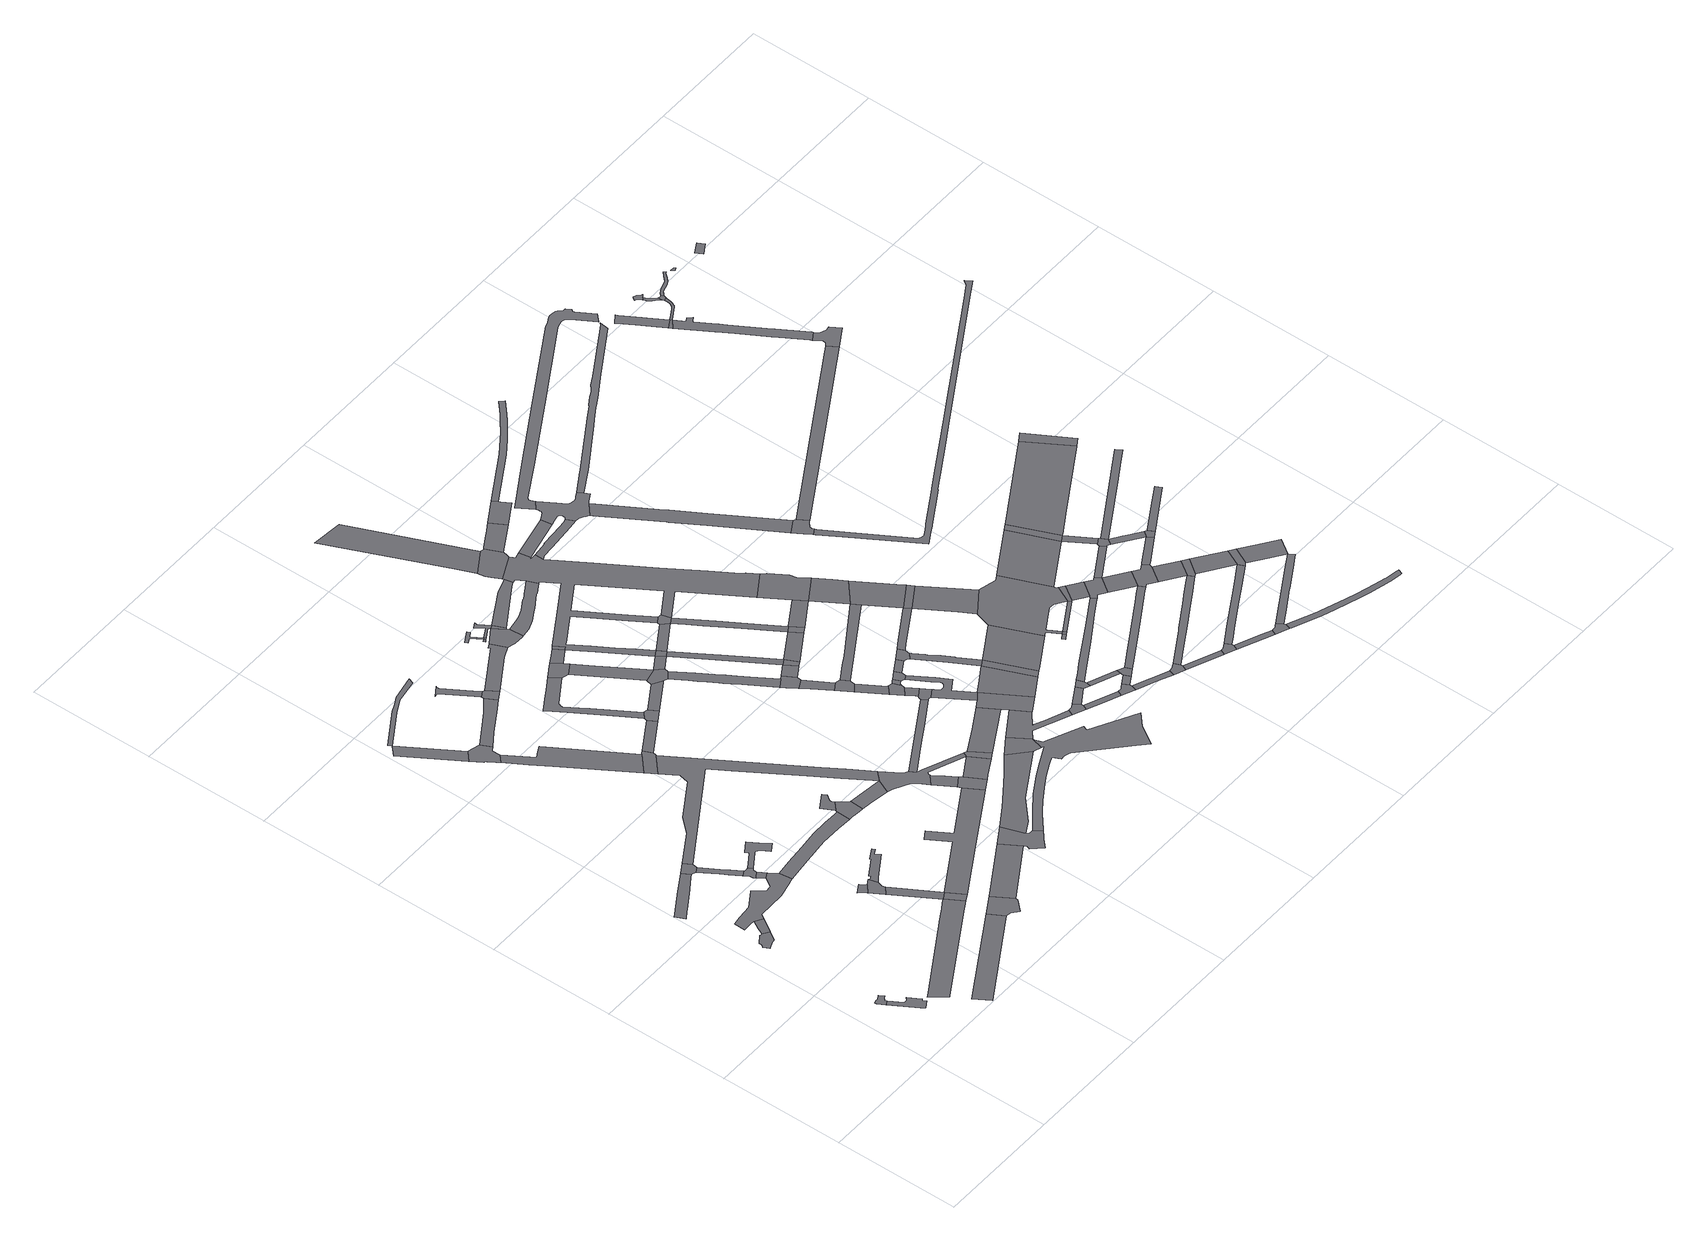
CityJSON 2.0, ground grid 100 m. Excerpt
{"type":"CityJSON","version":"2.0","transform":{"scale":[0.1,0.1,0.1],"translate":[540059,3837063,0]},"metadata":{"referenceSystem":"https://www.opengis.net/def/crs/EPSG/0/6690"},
"CityObjects":{
"road1":{"type":"Road","geometry":[{"type":"MultiSurface","lod":"1","boundaries":[[[0,1,2,3,4,5,6,7,8,9,10,11,12]]]}]},
"road2":{"type":"Road","attributes":{"RoadStructureAttribute.sectionType":"1"},"geometry":[{"type":"MultiSurface","lod":"1","boundaries":[[[13,14,15,16,17,18,19,20,12,11,21,22,23]]]}]},
"road3":{"type":"Road","geometry":[{"type":"MultiSurface","lod":"1","boundaries":[[[24,25,26,27,28,29,30,31,32,33,34,35,36,37,38,39,40,41,42,43,44,45,46]]]}]},
"road4":{"type":"Road","geometry":[{"type":"MultiSurface","lod":"1","boundaries":[[[47,48,49,24,46,50,51]]]}]},
"road5":{"type":"Road","attributes":{"RoadStructureAttribute.sectionType":"1"},"geometry":[{"type":"MultiSurface","lod":"1","boundaries":[[[52,53,54,55,56,57,58,59,60,61,62,63]]]}]},
"road6":{"type":"Road","attributes":{"RoadStructureAttribute.sectionType":"1"},"geometry":[{"type":"MultiSurface","lod":"1","boundaries":[[[64,65,66,67,68,69,70,71,72,73,74,75,76,77,78,79,80,47,51,81,82,83,84,85,86]]]}]},
"road7":{"type":"Road","attributes":{"RoadStructureAttribute.sectionType":"1"},"geometry":[{"type":"MultiSurface","lod":"1","boundaries":[[[87,88,89,90,91,92,93,94,95,96,97,98]]]}]},
"road8":{"type":"Road","attributes":{"RoadStructureAttribute.sectionType":"1"},"geometry":[{"type":"MultiSurface","lod":"1","boundaries":[[[99,100,101,102,103]]]}]},
"road9":{"type":"Road","geometry":[{"type":"MultiSurface","lod":"1","boundaries":[[[104,52,63,105,106,107]]]}]},
"road10":{"type":"Road","attributes":{"RoadStructureAttribute.sectionType":"1"},"geometry":[{"type":"MultiSurface","lod":"1","boundaries":[[[108,109,110,106,105,111,112,113,114,115]]]}]},
"road11":{"type":"Road","geometry":[{"type":"MultiSurface","lod":"1","boundaries":[[[116,117,115,114,118,119,120,121,122,123,124,125,126]]]}]},
"road12":{"type":"Road","geometry":[{"type":"MultiSurface","lod":"1","boundaries":[[[121,120,65,64]]]}]},
"road13":{"type":"Road","geometry":[{"type":"MultiSurface","lod":"1","boundaries":[[[127,128,129,130,131]]]}]},
"road14":{"type":"Road","attributes":{"RoadStructureAttribute.sectionType":"1"},"geometry":[{"type":"MultiSurface","lod":"1","boundaries":[[[132,131,130,133,134,135,136,137]]]}]},
"road15":{"type":"Road","attributes":{"RoadStructureAttribute.sectionType":"1"},"geometry":[{"type":"MultiSurface","lod":"1","boundaries":[[[138,139,140,141,142,143,144,145,146,147,148,149,150,126,125]]]}]},
"road16":{"type":"Road","attributes":{"RoadStructureAttribute.sectionType":"1"},"geometry":[{"type":"MultiSurface","lod":"1","boundaries":[[[151,134,133,152,87,153]]]}]},
"road17":{"type":"Road","attributes":{"RoadStructureAttribute.sectionType":"1"},"geometry":[{"type":"MultiSurface","lod":"1","boundaries":[[[154,155,156,157]]]}]},
"road18":{"type":"Road","geometry":[{"type":"MultiSurface","lod":"1","boundaries":[[[153,87,98,158]]]}]},
"road19":{"type":"Road","geometry":[{"type":"MultiSurface","lod":"1","boundaries":[[[159,99,103,160,161,162,163]]]}]},
"road20":{"type":"Road","attributes":{"RoadStructureAttribute.sectionType":"1"},"geometry":[{"type":"MultiSurface","lod":"1","boundaries":[[[164,165,166,167,168,169,170,171,172,173,132,137]]]}]},
"road21":{"type":"Road","geometry":[{"type":"MultiSurface","lod":"1","boundaries":[[[157,156,174,175,176,177,178,179,180,181,182,183,184,185]]]}]},
"road22":{"type":"Road","attributes":{"RoadStructureAttribute.sectionType":"1"},"geometry":[{"type":"MultiSurface","lod":"1","boundaries":[[[186,187,188,189,190,86,85,191,192,193,194,195,196]]]}]},
"road23":{"type":"Road","geometry":[{"type":"MultiSurface","lod":"1","boundaries":[[[197,198,199,200,201,202,203,204,154]]]}]},
"road24":{"type":"Road","attributes":{"RoadStructureAttribute.sectionType":"1"},"geometry":[{"type":"MultiSurface","lod":"1","boundaries":[[[205,206,207,208,180,179,209,210,211,212]]]}]},
"road25":{"type":"Road","attributes":{"RoadStructureAttribute.sectionType":"1"},"geometry":[{"type":"MultiSurface","lod":"1","boundaries":[[[213,214,159,163,215]]]}]},
"road26":{"type":"Road","attributes":{"RoadStructureAttribute.sectionType":"1"},"geometry":[{"type":"MultiSurface","lod":"1","boundaries":[[[216,217,218,219,220,221,222,223,104,107,224,225,226,227,228,229,230,231]]]}]},
"road27":{"type":"Road","attributes":{"RoadStructureAttribute.sectionType":"1"},"geometry":[{"type":"MultiSurface","lod":"1","boundaries":[[[232,233,234,235,185,184,236,237,238]]]}]},
"road28":{"type":"Road","geometry":[{"type":"MultiSurface","lod":"1","boundaries":[[[239,240,212,211,219,218,241,242,243,244]]]}]},
"road29":{"type":"Road","geometry":[{"type":"MultiSurface","lod":"1","boundaries":[[[245,246,247,248,249,250,251,252]]]}]},
"road30":{"type":"Road","geometry":[{"type":"MultiSurface","lod":"1","boundaries":[[[253,254,252,251,196,195,255,256,257,258,259]]]}]},
"road31":{"type":"Road","geometry":[{"type":"MultiSurface","lod":"1","boundaries":[[[260,261,262,263,264,265,266,153,158,267,268,269]]]}]},
"road32":{"type":"Road","attributes":{"RoadStructureAttribute.sectionType":"1"},"geometry":[{"type":"MultiSurface","lod":"1","boundaries":[[[270,271,272,273,274,275,276,277,278,279,280,281]]]}]},
"road33":{"type":"Road","geometry":[{"type":"MultiSurface","lod":"1","boundaries":[[[282,281,280,283,284,232,238,285,286]]]}]},
"road34":{"type":"Road","attributes":{"RoadStructureAttribute.sectionType":"1"},"geometry":[{"type":"MultiSurface","lod":"1","boundaries":[[[287,239,244,288]]]}]},
"road35":{"type":"Road","geometry":[{"type":"MultiSurface","lod":"1","boundaries":[[[289,213,215,290,291,292,293,294,295,296,297,298,299,300,301]]]}]},
"road36":{"type":"Road","attributes":{"RoadStructureAttribute.sectionType":"1"},"geometry":[{"type":"MultiSurface","lod":"1","boundaries":[[[259,258,302,303,230]]]}]},
"road37":{"type":"Road","attributes":{"RoadStructureAttribute.sectionType":"1"},"geometry":[{"type":"MultiSurface","lod":"1","boundaries":[[[304,305,306,307,308,309,310,311,312,313,314,315,316,317,318,319,320,321,322]]]}]},
"road38":{"type":"Road","geometry":[{"type":"MultiSurface","lod":"1","boundaries":[[[323,314,313,324,325,287,288,326,327]]]}]},
"road39":{"type":"Road","attributes":{"RoadStructureAttribute.sectionType":"1"},"geometry":[{"type":"MultiSurface","lod":"1","boundaries":[[[328,329,330,286,285,331,332]]]}]},
"road40":{"type":"Road","attributes":{"RoadStructureAttribute.sectionType":"1"},"geometry":[{"type":"MultiSurface","lod":"1","boundaries":[[[333,334,335,336,337,338]]]}]},
"road41":{"type":"Road","geometry":[{"type":"MultiSurface","lod":"1","boundaries":[[[339,340,304,322,341,342,343,344,345]]]}]},
"road42":{"type":"Road","attributes":{"RoadStructureAttribute.sectionType":"1"},"geometry":[{"type":"MultiSurface","lod":"1","boundaries":[[[346,347,348,349,327,326,350,351,352]]]}]},
"road43":{"type":"Road","attributes":{"RoadStructureAttribute.sectionType":"1"},"geometry":[{"type":"MultiSurface","lod":"1","boundaries":[[[353,354,231,230,303,355,356,357,358,359,360,336,335,361,362,363,364,365,366,367,368,369]]]}]},
"road44":{"type":"Road","geometry":[{"type":"MultiSurface","lod":"1","boundaries":[[[338,337,260,269,370,371]]]}]},
"road45":{"type":"Road","geometry":[{"type":"MultiSurface","lod":"1","boundaries":[[[372,373,374,375,376,377,378,379]]]}]},
"road46":{"type":"Road","attributes":{"RoadStructureAttribute.sectionType":"1"},"geometry":[{"type":"MultiSurface","lod":"1","boundaries":[[[380,381,382,383,384,289,301,385,386,387]]]}]},
"road47":{"type":"Road","geometry":[{"type":"MultiSurface","lod":"1","boundaries":[[[378,388,389,390]]]}]},
"road48":{"type":"Road","geometry":[{"type":"MultiSurface","lod":"1","boundaries":[[[379,378,390,391]]]}]},
"road49":{"type":"Road","attributes":{"RoadStructureAttribute.sectionType":"1"},"geometry":[{"type":"MultiSurface","lod":"1","boundaries":[[[392,393,344,343,394,395]]]}]},
"road50":{"type":"Road","attributes":{"RoadStructureAttribute.sectionType":"1"},"geometry":[{"type":"MultiSurface","lod":"1","boundaries":[[[396,397,398,339,345,399,400]]]}]},
"road51":{"type":"Road","geometry":[{"type":"MultiSurface","lod":"1","boundaries":[[[401,328,332,402,403,404,405,406]]]}]},
"road52":{"type":"Road","attributes":{"function":"1"},"geometry":[{"type":"MultiSurface","lod":"1","boundaries":[[[363,407,371,370,408,409]]]}]},
"road53":{"type":"Road","geometry":[{"type":"MultiSurface","lod":"1","boundaries":[[[410,411,412,413,379,391,414,401,415]]]}]},
"road54":{"type":"Road","geometry":[{"type":"MultiSurface","lod":"1","boundaries":[[[395,394,416,346,352,417,418,419]]]}]},
"road55":{"type":"Road","geometry":[{"type":"MultiSurface","lod":"1","boundaries":[[[420,421,396,400]]]}]},
"road56":{"type":"Road","geometry":[{"type":"MultiSurface","lod":"1","boundaries":[[[415,401,406,422]]]}]},
"road57":{"type":"Road"},
"road58":{"type":"Road","geometry":[{"type":"MultiSurface","lod":"1","boundaries":[[[364,363,409,423,424]]]}]},
"road59":{"type":"Road","attributes":{"RoadStructureAttribute.sectionType":"1"},"geometry":[{"type":"MultiSurface","lod":"1","boundaries":[[[425,369,368,426,427,428]]]}]},
"road60":{"type":"Road","attributes":{"RoadStructureAttribute.sectionType":"1"},"geometry":[{"type":"MultiSurface","lod":"1","boundaries":[[[429,430,395,419,431]]]}]},
"road61":{"type":"Road","attributes":{"RoadStructureAttribute.sectionType":"1"},"geometry":[{"type":"MultiSurface","lod":"1","boundaries":[[[432,433,434,435,436,418,417,437,438,439,440,441,442,443,444,445,446]]]}]},
"road62":{"type":"Road","geometry":[{"type":"MultiSurface","lod":"1","boundaries":[[[447,429,431,448]]]}]},
"road63":{"type":"Road","attributes":{"RoadStructureAttribute.sectionType":"1"},"geometry":[{"type":"MultiSurface","lod":"1","boundaries":[[[449,450,451,415,422,452,422,453,454,455]]]}]},
"road64":{"type":"Road","attributes":{"RoadStructureAttribute.sectionType":"1"},"geometry":[{"type":"MultiSurface","lod":"1","boundaries":[[[456,457,458,459,460,461,462,463,464,465,466,467,468,469,298,297,470,471,472,473,474,475,476,477,478,479,480,481,482,483,484,485,486,487,488,489,490]]]}]},
"road65":{"type":"Road","geometry":[{"type":"MultiSurface","lod":"1","boundaries":[[[491,492,493,380,387,461,460]]]}]},
"road66":{"type":"Road","geometry":[{"type":"MultiSurface","lod":"1","boundaries":[[[494,446,445,495,496,497,498,499]]]}]},
"road67":{"type":"Road","geometry":[{"type":"MultiSurface","lod":"1","boundaries":[[[500,501,502,503,504,505,506,507,508,509,510,405,404,511,512,513,514,515,516,517]]]}]},
"road68":{"type":"Road","attributes":{"RoadStructureAttribute.sectionType":"1"},"geometry":[{"type":"MultiSurface","lod":"1","boundaries":[[[498,497,518,519,520]]]}]},
"road69":{"type":"Road","attributes":{"function":"1"},"geometry":[{"type":"MultiSurface","lod":"1","boundaries":[[[521,522,424,423,523]]]}]},
"road70":{"type":"Road","attributes":{"RoadStructureAttribute.sectionType":"1"},"geometry":[{"type":"MultiSurface","lod":"1","boundaries":[[[524,525,526,527,528,448,431,529,530,531,532]]]}]},
"road71":{"type":"Road","attributes":{"RoadStructureAttribute.sectionType":"1"},"geometry":[{"type":"MultiSurface","lod":"1","boundaries":[[[533,447,448,534]]]}]},
"road72":{"type":"Road","geometry":[{"type":"MultiSurface","lod":"1","boundaries":[[[520,519,535,536,537,538,539]]]}]},
"road73":{"type":"Road","attributes":{"RoadStructureAttribute.sectionType":"1"},"geometry":[{"type":"MultiSurface","lod":"1","boundaries":[[[531,494,499,540,541]]]}]},
"road74":{"type":"Road","attributes":{"RoadStructureAttribute.sectionType":"1"},"geometry":[{"type":"MultiSurface","lod":"1","boundaries":[[[536,535,542,543]]]}]},
"road75":{"type":"Road","geometry":[{"type":"MultiSurface","lod":"1","boundaries":[[[532,531,541,544]]]}]},
"road76":{"type":"Road","geometry":[{"type":"MultiSurface","lod":"1","boundaries":[[[545,546,543,542,547,548,549,550,551]]]}]},
"road77":{"type":"Road","attributes":{"RoadStructureAttribute.sectionType":"7"},"geometry":[{"type":"MultiSurface","lod":"1","boundaries":[[[552,553,554,555,556]]]}]},
"road78":{"type":"Road","attributes":{"RoadStructureAttribute.sectionType":"1"},"geometry":[{"type":"MultiSurface","lod":"1","boundaries":[[[548,547,557,558,559]]]}]},
"road79":{"type":"Road","geometry":[{"type":"MultiSurface","lod":"1","boundaries":[[[559,558,560,561,562,425,428,563,564,565]]]}]},
"road80":{"type":"Road","geometry":[{"type":"MultiSurface","lod":"1","boundaries":[[[566,567,568,569,533,534,570,571]]]}]},
"road81":{"type":"Road","geometry":[{"type":"MultiSurface","lod":"1","boundaries":[[[572,491,460,573,574,575,576,577,578,579,580,581,582,583,584]]]}]},
"road82":{"type":"Road","attributes":{"RoadStructureAttribute.sectionType":"1"},"geometry":[{"type":"MultiSurface","lod":"1","boundaries":[[[585,586,551,550,587,588]]]}]},
"road83":{"type":"Road","geometry":[{"type":"MultiSurface","lod":"1","boundaries":[[[589,590,555,554,591,592,593,594,595,596,597,598]]]}]},
"road84":{"type":"Road","geometry":[{"type":"MultiSurface","lod":"1","boundaries":[[[599,585,588,600,601,602]]]}]},
"road85":{"type":"Road","attributes":{"RoadStructureAttribute.sectionType":"1"},"geometry":[{"type":"MultiSurface","lod":"1","boundaries":[[[603,604,605,606,601,600,607,608,609,610,611,612,613,614,615,616,617,618,619,620,621,622,623,624,565,564,625,626]]]}]},
"road86":{"type":"Road","attributes":{"RoadStructureAttribute.sectionType":"1"},"geometry":[{"type":"MultiSurface","lod":"1","boundaries":[[[627,628,532,544,629]]]}]},
"road87":{"type":"Road","geometry":[{"type":"MultiSurface","lod":"1","boundaries":[[[626,625,521,523,572,584,630]]]}]},
"road88":{"type":"Road","attributes":{"RoadStructureAttribute.sectionType":"1"},"geometry":[{"type":"MultiSurface","lod":"1","boundaries":[[[631,632,633,570,534,634,635,636,637,627,638]]]}]},
"road89":{"type":"Road","attributes":{"RoadStructureAttribute.sectionType":"1"},"geometry":[{"type":"MultiSurface","lod":"1","boundaries":[[[639,640,594,593,449,455,641,500,517,642,643,644,421,420,400,645,646,429,447,647,648,649,650,651,652,653,654,655,656,569,568,657,658,659,660,661,571,570,662,663,664,665,666,667,668,669,670,671,672,673,674,675,676]]]}]},
"road90":{"type":"Road","attributes":{"RoadStructureAttribute.sectionType":"1"},"geometry":[{"type":"MultiSurface","lod":"1","boundaries":[[[677,599,602,678]]]}]},
"road91":{"type":"Road","geometry":[{"type":"MultiSurface","lod":"1","boundaries":[[[679,680,578,577,681,682,683,684,685]]]}]},
"road92":{"type":"Road","geometry":[{"type":"MultiSurface","lod":"1","boundaries":[[[638,627,629,686,687]]]}]},
"road93":{"type":"Road","attributes":{"RoadStructureAttribute.sectionType":"1"},"geometry":[{"type":"MultiSurface","lod":"1","boundaries":[[[688,689,690,691,539,538,692,693,694]]]}]},
"road94":{"type":"Road","geometry":[{"type":"MultiSurface","lod":"1","boundaries":[[[695,677,678,696,697,698,699,700,701]]]}]},
"road95":{"type":"Road","geometry":[{"type":"MultiSurface","lod":"1","boundaries":[[[702,703,704,626,630,705]]]}]},
"road96":{"type":"Road","attributes":{"RoadStructureAttribute.sectionType":"1"},"geometry":[{"type":"MultiSurface","lod":"1","boundaries":[[[706,707,708,709,710,711,598,597,712,713]]]}]},
"road97":{"type":"Road","attributes":{"RoadStructureAttribute.sectionType":"1"},"geometry":[{"type":"MultiSurface","lod":"1","boundaries":[[[714,715,716,717,718,719,698,697,720,721,722,703,723]]]}]},
"road98":{"type":"Road","attributes":{"RoadStructureAttribute.sectionType":"1"},"geometry":[{"type":"MultiSurface","lod":"1","boundaries":[[[724,679,685,725,726]]]}]},
"road99":{"type":"Road","attributes":{"RoadStructureAttribute.sectionType":"1"},"geometry":[{"type":"MultiSurface","lod":"1","boundaries":[[[684,683,727,728,729]]]}]},
"road100":{"type":"Road","attributes":{"RoadStructureAttribute.sectionType":"1"},"geometry":[{"type":"MultiSurface","lod":"1","boundaries":[[[730,638,687,731]]]}]},
"road101":{"type":"Road","geometry":[{"type":"MultiSurface","lod":"1","boundaries":[[[732,733,734,735,676,675]]]}]},
"road102":{"type":"Road","geometry":[{"type":"MultiSurface","lod":"1","boundaries":[[[723,703,702,705,736]]]}]},
"road103":{"type":"Road","geometry":[{"type":"MultiSurface","lod":"1","boundaries":[[[737,738,739,740,741,671,670,742,743,744,745,746]]]}]},
"road104":{"type":"Road","geometry":[{"type":"MultiSurface","lod":"1","boundaries":[[[747,748,749,724,726,750,751,752,753]]]}]},
"road105":{"type":"Road","attributes":{"RoadStructureAttribute.sectionType":"1"},"geometry":[{"type":"MultiSurface","lod":"1","boundaries":[[[754,755,756,695,701,757,758,759]]]}]},
"road106":{"type":"Road","geometry":[{"type":"MultiSurface","lod":"1","boundaries":[[[760,761,762,729,728,763,764,765,766,767]]]}]},
"road107":{"type":"Road","geometry":[{"type":"MultiSurface","lod":"1","boundaries":[[[768,706,713,769,770,771]]]}]},
"road108":{"type":"Road","attributes":{"RoadStructureAttribute.sectionType":"1"},"geometry":[{"type":"MultiSurface","lod":"1","boundaries":[[[772,773,752,751,774,775,776]]]}]},
"road109":{"type":"Road","geometry":[{"type":"MultiSurface","lod":"1","boundaries":[[[777,778,779,664,663,730,731,780]]]}]},
"road110":{"type":"Road","attributes":{"RoadStructureAttribute.sectionType":"1"},"geometry":[{"type":"MultiSurface","lod":"1","boundaries":[[[781,782,760,767,783,784]]]}]},
"road111":{"type":"Road","geometry":[{"type":"MultiSurface","lod":"1","boundaries":[[[785,786,787,723,736,788,789]]]}]},
"road112":{"type":"Road","geometry":[{"type":"MultiSurface","lod":"1","boundaries":[[[790,780,731,688,791]]]}]},
"road113":{"type":"Road","attributes":{"RoadStructureAttribute.sectionType":"1"},"geometry":[{"type":"MultiSurface","lod":"1","boundaries":[[[766,765,792,793,794]]]}]},
"road114":{"type":"Road","geometry":[{"type":"MultiSurface","lod":"1","boundaries":[[[795,776,775,781,784,796,797,798]]]}]},
"road115":{"type":"Road","geometry":[{"type":"MultiSurface","lod":"1","boundaries":[[[799,800,801,802,803,804,805,806,807,808,809,810,811,812,813,814,815,734,733,816,817,818,819,820,821,822,823,737,746,824,825,826,827,828,829,830,831,832,833]]]}]},
"road116":{"type":"Road","geometry":[{"type":"MultiSurface","lod":"1","boundaries":[[[834,791,688,694,835,836,754,837]]]}]},
"road117":{"type":"Road","geometry":[{"type":"MultiSurface","lod":"1","boundaries":[[[837,754,759,838]]]}]},
"road118":{"type":"Road","geometry":[{"type":"MultiSurface","lod":"1","boundaries":[[[839,840,794,793,841,842,843]]]}]},
"road119":{"type":"Road","geometry":[{"type":"MultiSurface","lod":"1","boundaries":[[[844,845,846,847]]]}]},
"road120":{"type":"Road","attributes":{"RoadStructureAttribute.sectionType":"1"},"geometry":[{"type":"MultiSurface","lod":"1","boundaries":[[[848,849,850,851,747,753,852,853,854,855,856,857]]]}]},
"road121":{"type":"Road","geometry":[{"type":"MultiSurface","lod":"1","boundaries":[[[858,844,847,859]]]}]},
"road122":{"type":"Road","attributes":{"RoadStructureAttribute.sectionType":"1"},"geometry":[{"type":"MultiSurface","lod":"1","boundaries":[[[838,759,860,861,862]]]}]},
"road123":{"type":"Road","attributes":{"RoadStructureAttribute.sectionType":"1"},"geometry":[{"type":"MultiSurface","lod":"1","boundaries":[[[863,864,865,866,867,828,827,868,869,870,871,872,873,874]]]}]},
"road124":{"type":"Road","attributes":{"RoadStructureAttribute.sectionType":"1"},"geometry":[{"type":"MultiSurface","lod":"1","boundaries":[[[842,841,875,876,877]]]}]},
"road125":{"type":"Road","geometry":[{"type":"MultiSurface","lod":"1","boundaries":[[[878,879,862,861,786,785,789,880,881,844,858,882,883,884,885,886,887,888,889,890,891,892,893]]]}]},
"road126":{"type":"Road","geometry":[{"type":"MultiSurface","lod":"1","boundaries":[[[888,858,859,894]]]}]},
"road127":{"type":"Road","attributes":{"function":"1","RoadStructureAttribute.sectionType":"1"},"geometry":[{"type":"MultiSurface","lod":"1","boundaries":[[[895,896,897,898,899,900,901,902,903,904,905,906,768,771]]]}]},
"road128":{"type":"Road","attributes":{"RoadStructureAttribute.sectionType":"1"},"geometry":[{"type":"MultiSurface","lod":"1","boundaries":[[[907,908,909,910,911,912,798,797,913,914,915,916,917,918,919]]]}]},
"road129":{"type":"Road","geometry":[{"type":"MultiSurface","lod":"1","boundaries":[[[920,921,877,876,922,923,924]]]}]},
"road130":{"type":"Road","geometry":[{"type":"MultiSurface","lod":"1","boundaries":[[[874,873,925,926,927,928,929,930,931,932,933,934,935]]]}]},
"road131":{"type":"Road","geometry":[{"type":"MultiSurface","lod":"1","boundaries":[[[889,888,894,936,937]]]}]},
"road132":{"type":"Road","attributes":{"RoadStructureAttribute.sectionType":"1"},"geometry":[{"type":"MultiSurface","lod":"1","boundaries":[[[937,936,938,939,940]]]}]},
"road133":{"type":"Road","attributes":{"RoadStructureAttribute.sectionType":"1"},"geometry":[{"type":"MultiSurface","lod":"1","boundaries":[[[941,923,922,942,943,944]]]}]},
"road134":{"type":"Road","attributes":{"RoadStructureAttribute.sectionType":"1"},"geometry":[{"type":"MultiSurface","lod":"1","boundaries":[[[945,946,947,948,949,950,839,843,951,952,953,954,955]]]}]},
"road135":{"type":"Road","geometry":[{"type":"MultiSurface","lod":"1","boundaries":[[[956,957,958,940,939,848,857,959,960,961,962,963]]]}]},
"road136":{"type":"Road","geometry":[{"type":"MultiSurface","lod":"1","boundaries":[[[964,965,966,944,943,967,968,969]]]}]},
"road137":{"type":"Road","attributes":{"RoadStructureAttribute.sectionType":"1"},"geometry":[{"type":"MultiSurface","lod":"1","boundaries":[[[970,893,892,971]]]}]},
"road138":{"type":"Road","attributes":{"RoadStructureAttribute.sectionType":"1"},"geometry":[{"type":"MultiSurface","lod":"1","boundaries":[[[972,962,961,973,907,974]]]}]},
"road139":{"type":"Road","attributes":{"RoadStructureAttribute.sectionType":"1"},"geometry":[{"type":"MultiSurface","lod":"1","boundaries":[[[975,976,977,978,920,924,979,980,981,982,983]]]}]},
"road140":{"type":"Road","geometry":[{"type":"MultiSurface","lod":"1","boundaries":[[[984,985,974,907,919,986,987,988,989,990,991]]]}]},
"road141":{"type":"Road","attributes":{"RoadStructureAttribute.sectionType":"1"},"geometry":[{"type":"MultiSurface","lod":"1","boundaries":[[[992,963,962,993]]]}]},
"road142":{"type":"Road","attributes":{"RoadStructureAttribute.sectionType":"1"},"geometry":[{"type":"MultiSurface","lod":"1","boundaries":[[[994,995,996,997,998,999,1000,1001,1002,1003,1004,1005,1006,1007,1008,1009,1010,1011,1012,1013,810,809,1014,1015,1016,1017,1018,1019,1020,1021,1022,1023,1024,1025,1026,1027,1028,1029]]]}]},
"road143":{"type":"Road","attributes":{"RoadStructureAttribute.sectionType":"1"},"geometry":[{"type":"MultiSurface","lod":"1","boundaries":[[[989,988,1030,945,1031]]]}]},
"road144":{"type":"Road","geometry":[{"type":"MultiSurface","lod":"1","boundaries":[[[1032,970,971,1033]]]}]},
"road145":{"type":"Road","attributes":{"RoadStructureAttribute.sectionType":"1"},"geometry":[{"type":"MultiSurface","lod":"1","boundaries":[[[1034,1035,1036,1037,1038,1039,1040,1041,1042,1043,1044,1045,1046,1047,1048,833,832,1049,1050,1051,1052,1053,1054,1055,1056,1057,1058,1059]]]}]},
"road146":{"type":"Road","attributes":{"RoadStructureAttribute.sectionType":"1"},"geometry":[{"type":"MultiSurface","lod":"1","boundaries":[[[1033,971,1060,1061,1062]]]}]},
"road147":{"type":"Road","geometry":[{"type":"MultiSurface","lod":"1","boundaries":[[[1031,945,955,1063,1064,1065]]]}]},
"road148":{"type":"Road","geometry":[{"type":"MultiSurface","lod":"1","boundaries":[[[1062,1061,992,993,1066,1067,1068,1069]]]}]},
"road149":{"type":"Road","attributes":{"RoadStructureAttribute.sectionType":"1"},"geometry":[{"type":"MultiSurface","lod":"1","boundaries":[[[1070,1071,991,990,1072,1073,1074]]]}]},
"road150":{"type":"Road","attributes":{"RoadStructureAttribute.sectionType":"1"},"geometry":[{"type":"MultiSurface","lod":"1","boundaries":[[[1075,1076,1077,964,969,1078,1079,1080,1081,1082]]]}]},
"road151":{"type":"Road","attributes":{"RoadStructureAttribute.sectionType":"1"},"geometry":[{"type":"MultiSurface","lod":"1","boundaries":[[[1065,1064,1083,975,1084]]]}]},
"road152":{"type":"Road","attributes":{"RoadStructureAttribute.sectionType":"1"},"geometry":[{"type":"MultiSurface","lod":"1","boundaries":[[[1085,1086,1087,1088,1089,1090,1091,1092,1093,968,967,1094,1095,1096,1097,1098,1099,1100,1101,1102,1103]]]}]},
"road153":{"type":"Road","attributes":{"RoadStructureAttribute.sectionType":"1"},"geometry":[{"type":"MultiSurface","lod":"1","boundaries":[[[1104,1105,1068,1067,1070,1106]]]}]},
"road154":{"type":"Road","geometry":[{"type":"MultiSurface","lod":"1","boundaries":[[[1106,1070,1074,1107,1108]]]}]},
"road155":{"type":"Road","geometry":[{"type":"MultiSurface","lod":"1","boundaries":[[[1084,975,983,1109,1110,1111,1112]]]}]},
"road156":{"type":"Road","attributes":{"RoadStructureAttribute.sectionType":"1"},"geometry":[{"type":"MultiSurface","lod":"1","boundaries":[[[1113,1114,1115,935,934,1116,1117,1118]]]}]},
"road157":{"type":"Road","attributes":{"RoadStructureAttribute.sectionType":"1"},"geometry":[{"type":"MultiSurface","lod":"1","boundaries":[[[1119,1112,1111,1120,1121,1075,1122]]]}]},
"road158":{"type":"Road","attributes":{"RoadStructureAttribute.sectionType":"1"},"geometry":[{"type":"MultiSurface","lod":"1","boundaries":[[[1123,1124,1032,1033,1125,1126,1127,1128,1129]]]}]},
"road159":{"type":"Road","attributes":{"RoadStructureAttribute.sectionType":"1"},"geometry":[{"type":"MultiSurface","lod":"1","boundaries":[[[1130,1131,1108,1107,1132]]]}]},
"road160":{"type":"Road","attributes":{"RoadStructureAttribute.sectionType":"1"},"geometry":[{"type":"MultiSurface","lod":"1","boundaries":[[[1133,1069,1068,1134,1135,1136,1137]]]}]},
"road161":{"type":"Road","attributes":{"RoadStructureAttribute.sectionType":"1"},"geometry":[{"type":"MultiSurface","lod":"1","boundaries":[[[1138,1139,1140,1141,1142,1143,1144,1145,1146,1147,1148,1149,1150,1151,1152,1153,1154,1155,1156,928,927,1157,1158,1159,1160,1161,1162,1163,1164,1165,1166,1167,1168,1169,1170,1171]]]}]},
"road162":{"type":"Road","geometry":[{"type":"MultiSurface","lod":"1","boundaries":[[[1172,1123,1129,1173]]]}]},
"road163":{"type":"Road","attributes":{"RoadStructureAttribute.sectionType":"1"},"geometry":[{"type":"MultiSurface","lod":"1","boundaries":[[[1174,1175,1176,1177,1178,1179,1180,1181,1182,1183,1184]]]}]},
"road164":{"type":"Road","geometry":[{"type":"MultiSurface","lod":"1","boundaries":[[[1184,1183,1185,1186]]]}]},
"road165":{"type":"Road","geometry":[{"type":"MultiSurface","lod":"1","boundaries":[[[1187,1188,1189,1190,1191,1192,1193,1194,1195,1196,1197,1198,1199,1200,1201,1202,1184,1186]]]}]},
"road166":{"type":"Road","attributes":{"RoadStructureAttribute.sectionType":"1"},"geometry":[{"type":"MultiSurface","lod":"1","boundaries":[[[1203,1204,1205,1206,1207,1208,1209,1210,1211,1212,1213,1214,1215,1216,1217,1186,1185,1218,1219,1220,1221,1222,1223,1224,1225]]]}]},
"road167":{"type":"Road","geometry":[{"type":"MultiSurface","lod":"1","boundaries":[[[1226,1227,1228,1229,1230,1231,1232,1233,1234,1235,1236,1237]]]}]},
"road168":{"type":"Road","geometry":[{"type":"MultiSurface","lod":"1","boundaries":[[[1238,1239,1240,1241,1232,1231,1242,1243,1244,1245,1246,1247,1248]]]}]},
"road169":{"type":"Road","geometry":[{"type":"MultiSurface","lod":"1","boundaries":[[[1249,1248,1247,1195,1194,1250,1251]]]}]},
"road170":{"type":"Road","geometry":[{"type":"MultiSurface","lod":"1","boundaries":[[[1252,1253,1225,1224,1254,1255,1113,1118,1256,1257]]]}]},
"road171":{"type":"Road","geometry":[{"type":"MultiSurface","lod":"1","boundaries":[[[1258,1259,1260,1261,1262,1263,1264,1265,1251,1250,1266,1267,1268,1269,1270,1271,1272,1273]]]}]},
"road172":{"type":"Road","geometry":[{"type":"MultiSurface","lod":"1","boundaries":[[[1274,1275,1276,1277]]]}]},
"road173":{"type":"Road","geometry":[{"type":"MultiSurface","lod":"1","boundaries":[[[1278,1279,1280,1281]]]}]}
},
"vertices":[
[270,586,0],[270,593,0],[275,598,0],[278,603,0],[304,618,0],[280,656,0],[247,638,0],[240,638,0],[235,640,0],[210,633,0],[208,615,0],[242,559,0],[273,578,0],
[426,390,0],[439,398,0],[435,407,0],[382,492,0],[366,479,0],[354,474,0],[346,474,0],[336,474,0],[367,355,0],[385,328,0],[442,362,0],
[251,1649,0],[247,1646,0],[244,1645,0],[239,1644,0],[234,1645,0],[231,1647,0],[231,1648,0],[169,1604,0],[170,1597,0],[170,1591,0],[168,1585,0],[167,1579,0],[163,1574,0],[160,1569,0],[156,1566,0],[152,1563,0],[179,1519,0],[200,1528,0],[214,1534,0],[223,1537,0],[242,1543,0],[258,1545,0],[303,1616,0],
[314,1762,0],[279,1699,0],[255,1653,0],[337,1668,0],[373,1724,0],
[364,2442,0],[266,2382,0],[218,2352,0],[33,2235,0],[9,2221,0],[45,2143,0],[103,2183,0],[119,2194,0],[281,2298,0],[288,2303,0],[375,2361,0],[403,2379,0],
[736,1980,0],[692,1952,0],[645,1882,0],[637,1880,0],[595,1874,0],[541,1947,0],[530,1962,0],[525,1958,0],[397,1877,0],[284,1863,0],[213,1855,0],[210,1762,0],[236,1765,0],[255,1766,0],[262,1766,0],[285,1766,0],[306,1766,0],[399,1764,0],[621,1766,0],[753,1799,0],[768,1803,0],[796,1807,0],[780,1910,0],
[1279,875,0],[1245,854,0],[1200,827,0],[1159,802,0],[1090,760,0],[1059,741,0],[483,388,0],[474,382,0],[569,263,0],[579,268,0],[1250,675,0],[1360,740,0],
[1348,555,0],[649,132,0],[724,9,0],[755,28,0],[1420,436,0],
[448,2494,0],[438,2367,0],[477,2390,0],[486,2432,0],
[599,2195,0],[597,2198,0],[561,2256,0],[526,2227,0],[544,2198,0],[558,2176,0],[609,2092,0],[650,2117,0],
[675,2109,0],[663,2109,0],[636,2049,0],[638,2026,0],[649,2011,0],[696,2045,0],[696,2055,0],[696,2062,0],[698,2072,0],[712,2081,0],[690,2114,0],
[1035,1419,0],[965,1376,0],[977,1369,0],[1009,1317,0],[1067,1368,0],
[1112,1396,0],[1073,1212,0],[1126,1259,0],[1121,1284,0],[1125,1307,0],[1133,1324,0],
[832,2161,0],[842,2166,0],[849,2166,0],[860,2161,0],[872,2149,0],[914,2084,0],[977,2125,0],[927,2202,0],[878,2276,0],[795,2223,0],[807,2201,0],[807,2196,0],[802,2188,0],
[1318,935,0],[1263,901,0],[1334,908,0],
[112,4751,0],[41,4685,0],[318,4246,0],[388,4311,0],
[1415,773,0],
[1495,644,0],[1460,430,0],[1511,384,0],[1587,467,0],[1590,488,0],
[1170,1352,0],[1356,1471,0],[1331,1514,0],[1366,1534,0],[1355,1554,0],[1272,1509,0],[1279,1498,0],[1142,1414,0],[1152,1399,0],[1120,1382,0],
[375,4156,0],[385,4158,0],[392,4143,0],[410,4116,0],[425,4093,0],[441,4067,0],[495,4117,0],[495,4180,0],[495,4182,0],[499,4185,0],[527,4204,0],[489,4284,0],
[1461,1960,0],[1361,1964,0],[1229,1960,0],[1072,1943,0],[909,1927,0],[853,1816,0],[1000,1835,0],[1207,1855,0],[1370,1854,0],[1486,1850,0],[1489,1960,0],
[377,4921,0],[484,4977,0],[669,5011,0],[687,5055,0],[492,5014,0],[434,4984,0],[369,4951,0],[94,4775,0],
[724,3954,0],[678,3929,0],[632,3903,0],[607,3942,0],[546,3901,0],[634,3762,0],[968,3234,0],[1098,3354,0],
[1925,908,0],[1736,790,0],[2020,756,0],
[1849,2166,0],[1755,2312,0],[1153,3271,0],[1022,3149,0],[1103,3021,0],[1087,2943,0],[796,2763,0],[692,2644,0],[1257,2924,0],[1354,2771,0],[1492,2553,0],[1633,2333,0],[1759,2137,0],[1877,1951,0],[1899,1917,0],[1965,1985,0],
[853,4536,0],[739,4446,0],[726,4439,0],[677,4407,0],[641,4283,0],[832,4403,0],[906,4450,0],
[1127,3373,0],[1108,3360,0],[1155,3282,0],[1156,3286,0],[1158,3299,0],[1158,3301,0],
[1545,2048,0],[1543,2063,0],[1548,2076,0],[1574,2113,0],[1555,2146,0],[1442,2073,0],[1496,1978,0],[1555,2034,0],
[1591,1984,0],[1563,2021,0],[1521,1848,0],[1530,1848,0],[1589,1842,0],[1619,1839,0],[1626,1949,0],
[2196,1432,0],[1821,1202,0],[1804,1229,0],[1716,1372,0],[1649,1330,0],[1737,1188,0],[1753,1162,0],[1827,1021,0],[2250,1273,0],[2280,1291,0],
[864,4640,0],[740,4837,0],[739,4847,0],[741,4855,0],[744,4863,0],[665,4811,0],[681,4815,0],[692,4812,0],[699,4805,0],[830,4598,0],[855,4558,0],[899,4585,0],
[909,4578,0],[856,4551,0],[856,4544,0],[974,4492,0],[918,4576,0],
[1375,3528,0],[1416,3463,0],
[2061,993,0],[2027,749,0],[2030,730,0],[2026,715,0],[2021,706,0],[2094,625,0],[2155,683,0],[2177,703,0],[2217,738,0],[2169,794,0],[2151,797,0],[2138,800,0],[2123,817,0],
[1695,1832,0],[1850,1809,0],
[1285,4315,0],[1178,4248,0],[1131,4218,0],[1016,4146,0],[1012,4143,0],[1026,4121,0],[1047,4088,0],[1102,3999,0],[1247,3769,0],[1380,3553,0],[1425,3592,0],[1224,3905,0],[1214,3921,0],[1121,4064,0],[1127,4088,0],[1128,4089,0],[1130,4099,0],[1131,4102,0],[1336,4235,0],
[1441,3588,0],[1377,3539,0],[1376,3531,0],[1501,3517,0],[1458,3583,0],
[1288,4830,0],[1256,4810,0],[1263,4797,0],[1247,4667,0],[1342,4708,0],
[2214,1591,0],[2186,1627,0],[2157,1675,0],[2090,1614,0],[2184,1461,0],[2265,1514,0],
[1398,4386,0],[1374,4372,0],[1353,4231,0],[1376,4225,0],[1390,4222,0],[1475,4276,0],[1451,4313,0],
[1667,3716,0],[1661,3711,0],[1460,3583,0],[1459,3583,0],[1727,3659,0],[1733,3662,0],[1744,3670,0],
[2065,1828,0],[2025,1889,0],[1894,1796,0],[2017,1730,0],[2019,1728,0],[2029,1713,0],[2032,1708,0],[2058,1666,0],[2162,1694,0],[2170,1704,0],[2454,1591,0],[2468,1626,0],[2161,1751,0],[2138,1760,0],[2130,1764,0],[2123,1766,0],[2096,1814,0],
[2368,1343,0],[2283,1486,0],
[1259,4977,0],[1296,5000,0],[1283,5022,0],[1194,4969,0],[1208,4946,0],[1245,4968,0],[1299,4885,0],[1312,4893,0],
[2624,1397,0],[2598,1376,0],[2489,1289,0],[2402,1226,0],[2220,1098,0],[2225,874,0],[2388,1026,0],[2773,1261,0],
[1280,4874,0],[1289,4861,0],[1305,4871,0],
[1318,4879,0],
[1679,3955,0],[1567,4129,0],[1678,3765,0],[1785,3788,0],
[1516,4460,0],[1432,4407,0],[1421,4400,0],[1552,4377,0],[1563,4385,0],
[1410,4909,0],[1402,4693,0],[1482,4689,0],[1493,4691,0],[1483,4802,0],[1468,4823,0],
[2440,1583,0],[2403,1364,0],[2540,1444,0],
[1383,5011,0],[1383,5029,0],[1344,5007,0],[1390,4940,0],[1398,4926,0],[1440,4924,0],
[1675,3753,0],[1777,3660,0],[1834,3705,0],[1841,3735,0],
[1588,4400,0],[1540,4476,0],
[1481,4831,0],
[2587,1471,0],[2494,1615,0],
[2689,2174,0],[2342,1899,0],[2524,2010,0],[2717,2128,0],
[1896,3860,0],[1792,3793,0],[1940,3801,0],
[2140,3228,0],[2091,3305,0],[2050,3369,0],[2034,3394,0],[1938,3546,0],[1856,3536,0],[1886,3483,0],[1922,3429,0],[1965,3356,0],[1970,3347,0],[1978,3334,0],[2008,3288,0],[2024,3262,0],[2186,3006,0],[2255,3050,0],
[1942,3889,0],[1981,3828,0],
[1839,5127,0],[1801,5114,0],[1716,5086,0],[1484,4833,0],[1756,5007,0],[1835,5057,0],[1853,5061,0],
[2885,1260,0],[2876,1292,0],[2869,1309,0],[2864,1323,0],[2863,1335,0],[2838,1237,0],[2858,1230,0],[2839,1221,0],[2718,1161,0],[2601,1097,0],[2449,1005,0],[2325,913,0],[2183,803,0],[2180,801,0],[2242,758,0],[2267,780,0],[2359,856,0],[2441,917,0],[2508,963,0],[2573,1004,0],[2649,1048,0],[2743,1097,0],[2808,1125,0],[2836,1061,0],[2862,1064,0],[2886,1061,0],[2904,1056,0],[2919,1047,0],[3252,739,0],[3328,669,0],[3421,817,0],[3516,904,0],[3161,1099,0],[3165,1110,0],[3176,1134,0],
[2762,1488,0],[2717,1459,0],[2663,1422,0],
[2278,3064,0],[2211,2967,0],[2241,2923,0],[2259,2895,0],[2329,2936,0],[2336,2971,0],
[1920,4999,0],[1832,4944,0],[1818,4937,0],[1795,4922,0],[1781,4915,0],[1770,4907,0],[1760,4907,0],[1673,4853,0],[1618,4828,0],[1568,4817,0],[1523,4810,0],[1564,4700,0],[1644,4733,0],[1713,4774,0],[1748,4794,0],[1860,4868,0],[1872,4868,0],[1954,4919,0],
[2273,2874,0],[2392,2691,0],[2456,2732,0],
[2864,1828,0],[2682,1719,0],[2953,1683,0],
[2360,3232,0],[2286,3348,0],[2180,3515,0],[2067,3692,0],[2041,3733,0],[2100,3549,0],[2220,3358,0],[2370,3121,0],[2414,3148,0],
[2155,4024,0],[2207,3971,0],
[2467,2575,0],[2527,2623,0],[2533,2657,0],[2534,2663,0],[2496,2722,0],
[2393,3005,0],[2427,3026,0],
[2596,2374,0],[2651,2426,0],
[2463,3048,0],
[2671,2424,0],[2655,2426,0],[2655,2283,0],[2709,2333,0],[2710,2338,0],[2715,2357,0],[2689,2422,0],
[1314,6366,0],[1706,5455,0],[1769,5310,0],[1948,5424,0],[1554,6341,0],
[2696,2219,0],[2704,2207,0],[2765,2246,0],
[2702,2205,0],[2702,2203,0],[2698,2195,0],[2729,2135,0],[2747,2132,0],[2812,2173,0],
[2225,4073,0],[2220,4073,0],[2204,4076,0],[2160,4043,0],[2252,3999,0],[2231,4072,0],
[2983,1634,0],[2923,1385,0],[2937,1380,0],[2948,1375,0],[3057,1329,0],[3213,1263,0],[3232,1310,0],[3057,1377,0],[2978,1415,0],[2975,1412,0],[2965,1417,0],[3056,1492,0],[3066,1498,0],
[2724,2444,0],[2713,2437,0],[2720,2373,0],[2747,2390,0],
[1972,5416,0],[1963,5417,0],[1780,5247,0],[1800,5210,0],[1834,5141,0],[2025,5235,0],[2033,5264,0],[2038,5284,0],[2036,5289,0],[1979,5418,0],
[2786,2482,0],[2774,2378,0],[2809,2396,0],[2809,2429,0],
[2904,2029,0],[2883,2060,0],[2977,2120,0],[2916,2222,0],[2868,2221,0],[2903,2164,0],[2906,2157,0],[2906,2153,0],[2906,2149,0],[2905,2146,0],[2902,2141,0],[2896,2134,0],[2889,2128,0],[2883,2123,0],[2877,2121,0],[2872,2120,0],[2865,2118,0],[2859,2118,0],[2853,2119,0],[2845,2121,0],[2834,2140,0],[2820,2160,0],[2920,1861,0],[2982,1911,0],
[2638,3290,0],[2627,3282,0],[2697,3195,0],
[3188,1572,0],
[2629,3404,0],[2531,3558,0],[2415,3741,0],[2264,3879,0],[2327,3780,0],[2470,3555,0],[2586,3371,0],[2683,3318,0],
[2050,5192,0],[2038,5212,0],[1878,5066,0],[1966,4926,0],[2048,4795,0],[1786,4630,0],[1677,4208,0],[1798,4013,0],[1867,4007,0],[1789,4129,0],[1700,4269,0],[1608,4413,0],[1610,4415,0],[1620,4420,0],[1825,4548,0],[1835,4555,0],[1912,4434,0],[2051,4213,0],[2091,4253,0],[1998,4402,0],[1882,4585,0],[2097,4720,0],[2427,4197,0],[2467,4136,0],[2766,3660,0],[2958,3781,0],[2908,3863,0],[2880,3886,0],[2761,4079,0],[2577,4361,0],[2335,4744,0],[2151,5034,0],[2154,5105,0],[2131,5103,0],[2106,5105,0],[2103,5110,0],[2114,5113,0],[2099,5204,0],
[2885,2544,0],[2908,2490,0],
[3297,1330,0],[3265,1310,0],[3229,1257,0],[3266,1241,0],[3312,1221,0],[3330,1262,0],[3328,1278,0],
[2723,3211,0],[2742,3223,0],
[3112,3114,0],[3040,3067,0],[2695,2844,0],[2613,2796,0],[2564,2681,0],[3041,2983,0],[3150,3051,0],
[2973,2599,0],[2939,2482,0],[2947,2470,0],[2988,2508,0],[2991,2526,0],[2992,2532,0],[2995,2547,0],
[3355,1674,0],[3200,2045,0],[3051,1952,0],[3354,1673,0],
[2192,5548,0],[2102,5493,0],[2090,5485,0],[2043,5457,0],[2018,5442,0],[1992,5426,0],[2038,5291,0],[2265,5428,0],
[3154,2232,0],[3156,2240,0],[3107,2323,0],[3055,2401,0],[3046,2414,0],[2996,2495,0],[3010,2371,0],[3047,2310,0],[3087,2239,0],[3248,2074,0],
[3437,1415,0],[3455,1357,0],[3460,1360,0],
[3442,1166,0],[3565,1114,0],[3582,1155,0],
[2897,3452,0],[2957,3358,0],
[2234,5141,0],[2455,5193,0],[2441,5281,0],[2315,5253,0],
[3403,1703,0],
[2549,5153,0],[2526,5143,0],[2386,5132,0],[2278,5123,0],[2276,5117,0],[2182,5048,0],[2274,5057,0],[2452,5075,0],[2502,5079,0],[2579,5087,0],
[3492,1448,0],[3491,1447,0],[3462,1430,0],[3472,1354,0],[3508,1340,0],[3514,1375,0],[3514,1394,0],
[3307,2808,0],[3092,2674,0],[3044,2644,0],[3003,2552,0],[3045,2579,0],[3338,2758,0],
[3654,1178,0],[3627,1162,0],[3615,1155,0],[3641,1082,0],[3668,1071,0],[3669,1070,0],[3682,1114,0],[3682,1131,0],
[2374,5658,0],[2447,5537,0],[2405,5607,0],[2398,5619,0],
[3521,1372,0],[3516,1375,0],[3720,1251,0],[3728,1247,0],[3735,1286,0],
[3086,3564,0],[3075,3618,0],[2991,3747,0],[3142,3479,0],
[3730,1225,0],[3725,1221,0],[3686,1133,0],[3752,1173,0],
[3692,1879,0],[3538,2249,0],[3257,2079,0],[3442,1727,0],[3695,1881,0],
[3221,3357,0],[3278,3265,0],
[3837,999,0],[3944,954,0],[3956,997,0],
[3767,1273,0],[3784,1192,0],[3814,1211,0],[3793,1263,0],
[2760,5226,0],[2749,5219,0],[2735,5214,0],[2731,5214,0],[2714,5215,0],[2698,5218,0],[2685,5222,0],[2679,5225,0],[2671,5233,0],[2633,5297,0],[2560,5418,0],[2499,5366,0],[2503,5352,0],[2504,5340,0],[2504,5329,0],[2502,5320,0],[2498,5312,0],[2489,5201,0],[2534,5212,0],[2551,5207,0],[2560,5197,0],[2563,5185,0],[2563,5174,0],[2561,5165,0],[2556,5158,0],[2611,5083,0],[2643,5070,0],[2659,5058,0],[2679,5042,0],[2766,5120,0],[2770,5123,0],[2782,5130,0],[2843,5167,0],[2824,5208,0],[2797,5249,0],
[3453,2984,0],[3139,3072,0],[3151,3052,0],[3490,2925,0],
[3522,2876,0],
[4027,1023,0],[3989,1001,0],[4030,918,0],[4049,958,0],[4047,974,0],
[3780,1794,0],[3740,1769,0],[3754,1746,0],[3794,1770,0],
[4172,1857,0],[3965,1732,0],[3626,1529,0],[3552,1484,0],[3624,1463,0],[3815,1581,0],[3933,1654,0],[4059,1733,0],[4184,1811,0],[4196,1818,0],
[3802,1807,0],[3816,1784,0],
[3509,2487,0],[3575,2372,0],[3760,2504,0],
[3191,4423,0],[3054,4649,0],[3041,4670,0],[3040,4672,0],[2790,5083,0],[2692,5023,0],[2931,4628,0],[2955,4590,0],[2962,4578,0],[3101,4349,0],[3399,3856,0],[3499,3917,0],
[4212,840,0],[4308,800,0],[4326,840,0],
[3919,2476,0],[3904,2469,0],[3720,1897,0],[3724,1889,0],[3745,1901,0],[3741,1909,0],[3922,2018,0],[3966,2014,0],[4003,1990,0],[4030,1973,0],[4050,1959,0],[4112,2091,0],[4099,2100,0],[4099,2103,0],[4101,2118,0],[3944,2492,0],
[4064,1936,0],
[2785,5853,0],[2901,5935,0],[2959,5978,0],[3044,6046,0],[3093,6088,0],[3186,6173,0],[3155,6207,0],[3062,6122,0],[3015,6081,0],[2931,6015,0],[2874,5973,0],[2758,5890,0],
[4460,1671,0],[4458,1669,0],[4395,1631,0],[4328,1590,0],[4098,1450,0],[3899,1328,0],[3904,1265,0],[4076,1372,0],[4208,1453,0],[4315,1518,0],[4423,1585,0],[4427,1587,0],[4488,1624,0],
[4392,866,0],[4350,841,0],[4400,761,0],[4417,802,0],[4419,820,0],
[3445,3780,0],[3453,3767,0],[3480,3724,0],[3524,3752,0],[3521,3762,0],[3519,3774,0],[3519,3777,0],[3522,3789,0],[3557,3819,0],[3571,3828,0],[3523,3907,0],
[4073,1942,0],[4156,2061,0],
[4143,1892,0],[4179,1867,0],[4262,1986,0],
[4625,714,0],[4594,679,0],[4677,644,0],[4695,684,0],
[4747,1466,0],[4685,1428,0],[4612,1383,0],[4517,1325,0],[4315,1200,0],[4299,1190,0],[4226,1083,0],[4367,1169,0],[4503,1252,0],[4625,1327,0],[4776,1420,0],
[4332,1951,0],[4324,1947,0],[4322,1945,0],[4222,1835,0],[4225,1837,0],[4285,1794,0],[4369,1913,0],[4342,1957,0],
[4762,705,0],[4739,692,0],[4729,685,0],[4781,599,0],[4794,644,0],[4791,660,0],
[4319,2720,0],[4475,2346,0],
[4381,1904,0],[4367,1736,0],[4544,1791,0],
[5042,1259,0],[4931,1192,0],[4782,1102,0],[4533,952,0],[4478,855,0],[4546,897,0],[4722,1004,0],[4898,1110,0],[5063,1209,0],
[4600,1753,0],[4600,1752,0],[4507,1635,0],[4508,1636,0],[4578,1586,0],[4664,1707,0],[4668,1730,0],[4640,1776,0],
[4601,2115,0],[4629,2070,0],
[4151,6328,0],[4149,6338,0],[4150,6346,0],[4158,6355,0],[4133,6394,0],[4121,6391,0],[4109,6396,0],[4103,6403,0],[4096,6411,0],[4086,6420,0],[4073,6428,0],[4052,6433,0],[4035,6436,0],[4018,6437,0],[3999,6430,0],[3959,6409,0],[3917,6395,0],[3309,6030,0],[2778,5711,0],[2422,5493,0],[2543,5455,0],[2542,5464,0],[2544,5473,0],[2550,5480,0],[2826,5638,0],[3322,5937,0],[3961,6321,0],[3973,6326,0],[4014,6339,0],[4017,6339,0],[4038,6335,0],[4055,6327,0],[4070,6315,0],[4078,6300,0],[4178,6135,0],[4232,6193,0],
[4736,1474,0],[4833,1587,0],
[4367,2750,0],[4523,2376,0],
[4177,6121,0],[4164,6108,0],[4107,6073,0],[3742,5849,0],[3703,5827,0],[3665,5806,0],[3645,5785,0],[3619,5765,0],[3572,5741,0],[3508,5698,0],[3498,5688,0],[3431,5646,0],[3017,5384,0],[2981,5361,0],[2966,5354,0],[2996,5308,0],[3011,5316,0],[3376,5551,0],[3375,5553,0],[3457,5606,0],[3514,5644,0],[3535,5653,0],[3600,5692,0],[3790,5814,0],[3844,5848,0],[4165,6048,0],
[4476,2347,0],[4606,2136,0],[4653,2165,0],
[4785,1426,0],[4795,1431,0],[4881,1552,0],
[4639,2076,0],[4659,2061,0],[4690,2105,0],[4661,2151,0],
[4867,1914,0],[4653,1785,0],[4682,1738,0],[4684,1739,0],[4895,1868,0],
[5336,1053,0],[5221,984,0],[4931,808,0],[4908,730,0],[5075,832,0],[5079,834,0],[5227,923,0],[5364,1007,0],
[5030,1267,0],[5106,1392,0],
[5669,359,0],[5660,361,0],[5562,378,0],[5562,381,0],[5480,403,0],[5331,442,0],[5248,469,0],[5038,542,0],[5007,554,0],[4797,593,0],[5011,503,0],[5120,465,0],[5306,401,0],[5388,380,0],[5560,336,0],[5653,320,0],[5656,319,0],[5669,319,0],[5682,357,0],
[4808,2023,0],[4774,2047,0],[4899,1959,0],
[4946,1900,0],[4918,1946,0],
[5080,1219,0],[5088,1224,0],[5089,1224,0],[5154,1358,0],
[4955,4769,0],[4906,4739,0],[4424,4449,0],[4492,4383,0],[4884,4619,0],[5002,4690,0],
[5268,1277,0],[5176,1164,0],[5324,1061,0],[5419,1171,0],
[5048,3166,0],[4490,2825,0],[4525,2377,0],[4534,2382,0],[4699,2483,0],[5255,2822,0],[5259,2824,0],
[5281,2166,0],[5098,2056,0],[5308,2121,0],
[5393,2602,0],[4781,2161,0],[5185,2408,0],[5298,2477,0],[5423,2553,0],
[6033,4407,0],[6006,4369,0],[5871,4288,0],[5171,3865,0],[4851,3672,0],[4734,3602,0],[4495,3458,0],[4326,3356,0],[4318,3351,0],[4034,3180,0],[4021,3170,0],[3987,3149,0],[3971,3140,0],[3942,3122,0],[3923,3124,0],[3896,3135,0],[3632,3573,0],[3532,3739,0],[3524,3751,0],[3488,3711,0],[3586,3552,0],[3896,3048,0],[3993,3104,0],[4009,3113,0],[4043,3132,0],[4055,3142,0],[4341,3314,0],[4348,3321,0],[4466,3392,0],[4729,3552,0],[4858,3630,0],[5209,3842,0],[5975,4306,0],[6064,4360,0],
[5116,3208,0],[5320,2863,0],
[4430,5868,0],[4393,5929,0],[4307,6072,0],[4301,6080,0],[4298,6086,0],[4232,6039,0],[4241,6031,0],[4310,5917,0],[4384,5795,0],[4426,5725,0],[4492,5765,0],
[4442,5698,0],[4501,5750,0],
[4607,5816,0],[4618,5826,0],[4619,5829,0],[4622,5834,0],[4627,5844,0],[4635,5866,0],[4639,5886,0],[4642,5911,0],[4618,5906,0],[4620,5882,0],[4614,5856,0],[4605,5840,0],[4601,5834,0],[4580,5816,0],[4509,5775,0],[4497,5768,0],
[4999,4926,0],[4954,5001,0],[4868,5144,0],[4862,5153,0],[4858,5160,0],[4818,5226,0],[4736,5361,0],[4697,5425,0],[4666,5476,0],[4662,5484,0],[4575,5627,0],[4576,5632,0],[4609,5650,0],[4581,5685,0],[4550,5668,0],[4594,5448,0],[4598,5441,0],[4665,5330,0],[4796,5114,0],[4802,5105,0],[4933,4888,0],[4940,4876,0],[5005,4916,0],
[4511,6098,0],[4503,6089,0],[4492,6067,0],[4507,6062,0],[4519,6047,0],[4527,6027,0],[4545,6042,0],[4555,6047,0],[4569,6059,0],[4553,6069,0],[4548,6072,0],[4536,6085,0],
[4585,5976,0],[4583,5978,0],[4561,6006,0],[4557,6016,0],[4536,6007,0],[4540,6000,0],[4548,5986,0],[4562,5971,0],[4577,5955,0],[4609,5925,0],[4608,5955,0],
[4623,5951,0],[4649,5935,0],[4635,5955,0],
[5077,4857,0],[5028,4879,0],[4980,4811,0],[4975,4786,0],[5160,4785,0],[5111,4865,0],
[4825,6083,0],[4779,6035,0],[4765,6021,0],[4747,6011,0],[4703,5998,0],[4677,5989,0],[4653,5973,0],[4641,5961,0],[4656,5943,0],[4663,5952,0],[4680,5966,0],[4749,5989,0],[4776,6003,0],[4798,6026,0],[4826,6062,0],[4839,6067,0],
[4870,6053,0],[4889,6027,0],[4908,6036,0],[4900,6050,0],
[5184,6073,0],[5103,6023,0],[5134,5972,0],[5212,6021,0]
]}
